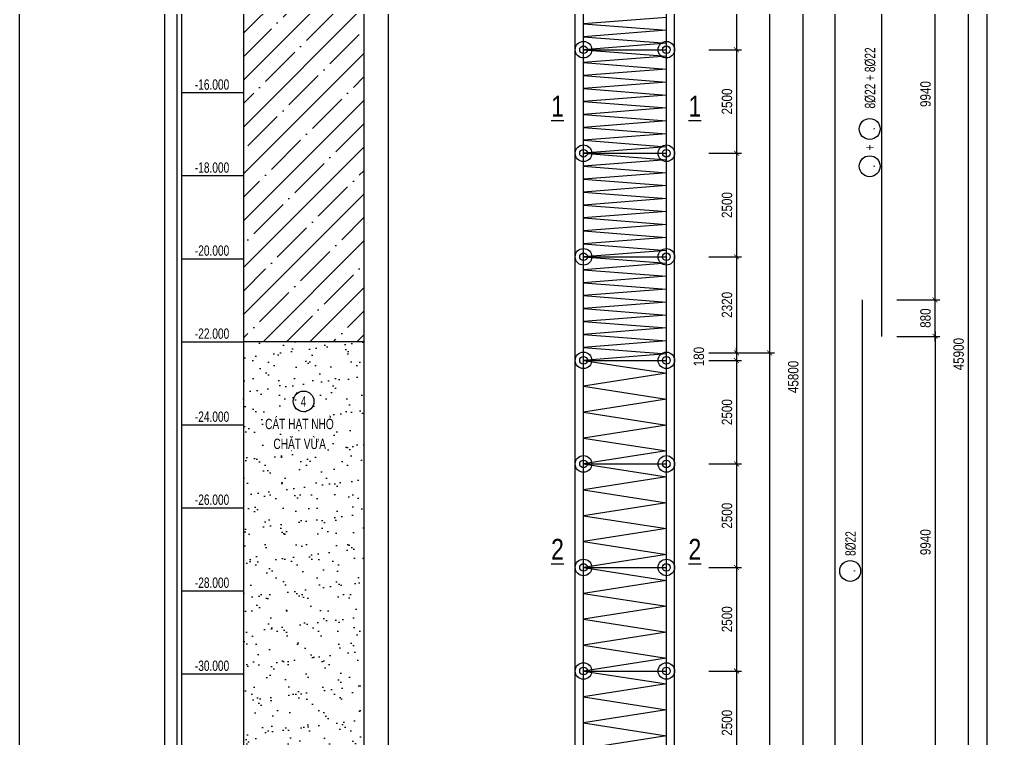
# Model space of a CAD drawing. Extents: x 171424 to 249266, y 74893 to 149166.
# Drawn here: x 193948 to 199862, y 135871 to 140216 of the extents above; entities that cross this region are included whole.
import ezdxf
from ezdxf.enums import TextEntityAlignment as Align

# ---------------------------------------------------------------- set-up
doc = ezdxf.new("R2010")
doc.units = 0
doc.header["$LTSCALE"] = 500
doc.header["$MEASUREMENT"] = 0
doc.header["$PDMODE"] = 3
doc.layers.get('0').update_dxf_attribs({"linetype": 'CONTINUOUS'})
doc.layers.get('DEFPOINTS').update_dxf_attribs({"linetype": 'CONTINUOUS'})
for name, color, linetype in [('02.CDC.DIM', 1, 'CONTINUOUS'), ('03.CDC.BORDER', 3, 'CONTINUOUS'), ('05.CDC.STEEL', 4, 'CONTINUOUS'), ('06.CDC.TEXT', 2, 'CONTINUOUS'), ('10.CDC.HATCH', 9, 'CONTINUOUS'), ('11.CDC.NOTE', 8, 'CONTINUOUS'), ('CDC-KHUNGTEN', 7, 'CONTINUOUS'), ('CDC.10.HATCH', 9, 'CONTINUOUS')]:
    doc.layers.add(name, color=color, linetype=linetype)
doc.styles.add('ARIAL', font='arial.ttf', dxfattribs={"width": 0.8})
doc.dimstyles.new('DIM100-25', dxfattribs={"dimtxt": 63, "dimasz": 30, "dimexe": 30, "dimexo": 0, "dimgap": 25, "dimtad": 1, "dimdec": 0, "dimlfac": 4, "dimzin": 0, "dimdsep": 46, "dimtxsty": 'ARIAL', "dimblk": 'ARCHTICK', "dimblk1": 'ARCHTICK', "dimblk2": 'D', "dimcen": 0, "dimdle": 30, "dimclrd": 1, "dimclre": 1, "dimclrt": 2, "dimadec": 0, "dimazin": 0, "dimtfac": 1, "dimtdec": 0, "dimtix": 1, "dimtofl": 0, "dimtmove": 2, "dimatfit": 3, "dimldrblk": 'ARCHTICK', "dimfxl": 1, "dimtolj": 1, "dimtzin": 0, "dimarcsym": 0})

# ---------------------------------------------------------------- blocks, each defined once
blk = doc.blocks.new('_ArchTick')
at = {"color": 0, "linetype": 'ByBlock', "const_width": 0.15}
blk.add_lwpolyline([(-0.5, -0.5), (0.5, 0.5)], dxfattribs=at)
blk = doc.blocks.new('*D1')
at = {"layer": '02.CDC.DIM', "color": 1, "lineweight": -2, "transparency": 16777216}
for p, q in [((199673.6, 143964.2), (199673.6, 132429.2)), ((199243.9, 143934.2), (199703.6, 143934.2)), ((199243.9, 132459.2), (199703.6, 132459.2))]:
    blk.add_line(p, q, dxfattribs=at)
at = {"layer": 'DEFPOINTS', "color": 0, "transparency": 16777216}
for p in [(199243.9, 143934.2), (199243.9, 132459.2), (199673.6, 132459.2)]:
    blk.add_point(p, dxfattribs=at)
at = {"layer": '02.CDC.DIM', "color": 1, "lineweight": -2, "transparency": 16777216, "xscale": 30, "yscale": 30, "zscale": 30}
for p, rotation in [((199673.6, 143934.2), 90), ((199673.6, 132459.2), 270)]:
    blk.add_blockref('_ArchTick', p, dxfattribs=dict(at, rotation=rotation))
at = {"layer": '02.CDC.DIM', "color": 2, "transparency": 16777216, "insert": (199616.4, 138196.7), "char_height": 63, "attachment_point": 5, "rotation": 90, "style": 'ARIAL'}
blk.add_mtext('\\A1;45900', dxfattribs=at)
blk = doc.blocks.new('D')
at = {"layer": '02.CDC.DIM'}
for p, q in [((-50, -50), (50, 50)), ((-86.75, 0), (86.75, 0))]:
    blk.add_line(p, q, dxfattribs=at)
blk = doc.blocks.new('*D2')
at = {"layer": '02.CDC.DIM', "color": 1, "lineweight": -2, "transparency": 16777216}
for p, q in [((199473.6, 138334.2), (199473.6, 135789.3)), ((199243.9, 138304.2), (199503.6, 138304.2)), ((199243.9, 135819.3), (199503.6, 135819.3))]:
    blk.add_line(p, q, dxfattribs=at)
at = {"layer": 'DEFPOINTS', "color": 0, "transparency": 16777216}
for p in [(199243.9, 138304.2), (199243.9, 135819.3), (199473.6, 135819.3)]:
    blk.add_point(p, dxfattribs=at)
at = {"layer": '02.CDC.DIM', "color": 1, "lineweight": -2, "transparency": 16777216, "xscale": 30, "yscale": 30, "zscale": 30}
for p, rotation in [((199473.6, 138304.2), 90), ((199473.6, 135819.3), 270)]:
    blk.add_blockref('_ArchTick', p, dxfattribs=dict(at, rotation=rotation))
at = {"layer": '02.CDC.DIM', "color": 2, "transparency": 16777216, "insert": (199416.4, 137061.8), "char_height": 63, "attachment_point": 5, "rotation": 90, "style": 'ARIAL'}
blk.add_mtext('\\A1;9940', dxfattribs=at)
blk = doc.blocks.new('*D3')
at = {"layer": '02.CDC.DIM', "color": 1, "lineweight": -2, "transparency": 16777216}
for p, q in [((199243.9, 138524.2), (199503.6, 138524.2)), ((199473.6, 138274.2), (199473.6, 138554.2)), ((199243.9, 138304.2), (199503.6, 138304.2))]:
    blk.add_line(p, q, dxfattribs=at)
at = {"layer": 'DEFPOINTS', "color": 0, "transparency": 16777216}
for p in [(199243.9, 138524.2), (199473.6, 138524.2), (199243.9, 138304.2)]:
    blk.add_point(p, dxfattribs=at)
at = {"layer": '02.CDC.DIM', "color": 1, "lineweight": -2, "transparency": 16777216, "xscale": 30, "yscale": 30, "zscale": 30}
for p, rotation in [((199473.6, 138524.2), 90), ((199473.6, 138304.2), 270)]:
    blk.add_blockref('_ArchTick', p, dxfattribs=dict(at, rotation=rotation))
at = {"layer": '02.CDC.DIM', "color": 2, "transparency": 16777216, "insert": (199416.4, 138414.2), "char_height": 63, "attachment_point": 5, "rotation": 90, "style": 'ARIAL'}
blk.add_mtext('\\A1;880', dxfattribs=at)
blk = doc.blocks.new('*D4')
at = {"layer": '02.CDC.DIM', "color": 1, "lineweight": -2, "transparency": 16777216}
for p, q in [((199243.9, 141009.2), (199503.6, 141009.2)), ((199473.6, 138494.2), (199473.6, 141039.2)), ((199243.9, 138524.2), (199503.6, 138524.2))]:
    blk.add_line(p, q, dxfattribs=at)
at = {"layer": 'DEFPOINTS', "color": 0, "transparency": 16777216}
for p in [(199243.9, 141009.2), (199473.6, 141009.2), (199243.9, 138524.2)]:
    blk.add_point(p, dxfattribs=at)
at = {"layer": '02.CDC.DIM', "color": 1, "lineweight": -2, "transparency": 16777216, "xscale": 30, "yscale": 30, "zscale": 30}
for p, rotation in [((199473.6, 141009.2), 90), ((199473.6, 138524.2), 270)]:
    blk.add_blockref('_ArchTick', p, dxfattribs=dict(at, rotation=rotation))
at = {"layer": '02.CDC.DIM', "color": 2, "transparency": 16777216, "insert": (199416.4, 139766.7), "char_height": 63, "attachment_point": 5, "rotation": 90, "style": 'ARIAL'}
blk.add_mtext('\\A1;9940', dxfattribs=at)
blk = doc.blocks.new('*D13')
at = {"layer": '02.CDC.DIM', "color": 1, "lineweight": -2, "transparency": 16777216}
for p, q in [((198475.4, 138234.3), (198475.4, 132329.2)), ((198108.2, 138204.3), (198505.4, 138204.3)), ((198108.2, 132359.2), (198505.4, 132359.2))]:
    blk.add_line(p, q, dxfattribs=at)
at = {"layer": 'DEFPOINTS', "color": 0, "transparency": 16777216}
for p in [(198108.2, 138204.3), (198108.2, 132359.2), (198475.4, 132359.2)]:
    blk.add_point(p, dxfattribs=at)
at = {"layer": '02.CDC.DIM', "color": 1, "lineweight": -2, "transparency": 16777216, "xscale": 30, "yscale": 30, "zscale": 30}
for p, rotation in [((198475.4, 138204.3), 90), ((198475.4, 132359.2), 270)]:
    blk.add_blockref('_ArchTick', p, dxfattribs=dict(at, rotation=rotation))
at = {"layer": '02.CDC.DIM', "color": 2, "transparency": 16777216, "insert": (198418.2, 135281.8), "char_height": 63, "attachment_point": 5, "rotation": 90, "style": 'ARIAL'}
blk.add_mtext('\\A1;23380', dxfattribs=at)
blk = doc.blocks.new('*D14')
at = {"layer": '02.CDC.DIM', "color": 1, "lineweight": -2, "transparency": 16777216}
for p, q in [((198108.2, 143784.2), (198705.4, 143784.2)), ((198675.4, 143814.2), (198675.4, 132304.2)), ((198108.2, 132334.2), (198705.4, 132334.2))]:
    blk.add_line(p, q, dxfattribs=at)
at = {"layer": 'DEFPOINTS', "color": 0, "transparency": 16777216}
for p in [(198108.2, 143784.2), (198108.2, 132334.2), (198675.4, 132334.2)]:
    blk.add_point(p, dxfattribs=at)
at = {"layer": '02.CDC.DIM', "color": 1, "lineweight": -2, "transparency": 16777216, "xscale": 30, "yscale": 30, "zscale": 30}
for p, rotation in [((198675.4, 143784.2), 90), ((198675.4, 132334.2), 270)]:
    blk.add_blockref('_ArchTick', p, dxfattribs=dict(at, rotation=rotation))
at = {"layer": '02.CDC.DIM', "color": 2, "transparency": 16777216, "insert": (198618.2, 138059.2), "char_height": 63, "attachment_point": 5, "rotation": 90, "style": 'ARIAL'}
blk.add_mtext('\\A1;45800', dxfattribs=at)
blk = doc.blocks.new('*D18')
at = {"layer": '02.CDC.DIM', "color": 1, "lineweight": -2, "transparency": 16777216}
for p, q in [((198108.2, 143784.2), (198505.4, 143784.2)), ((198475.4, 143814.2), (198475.4, 138174.3)), ((198108.2, 138204.3), (198505.4, 138204.3))]:
    blk.add_line(p, q, dxfattribs=at)
at = {"layer": 'DEFPOINTS', "color": 0, "transparency": 16777216}
for p in [(198108.2, 143784.2), (198108.2, 138204.3), (198475.4, 138204.3)]:
    blk.add_point(p, dxfattribs=at)
at = {"layer": '02.CDC.DIM', "color": 1, "lineweight": -2, "transparency": 16777216, "xscale": 30, "yscale": 30, "zscale": 30}
for p, rotation in [((198475.4, 143784.2), 90), ((198475.4, 138204.3), 270)]:
    blk.add_blockref('_ArchTick', p, dxfattribs=dict(at, rotation=rotation))
at = {"layer": '02.CDC.DIM', "color": 2, "transparency": 16777216, "insert": (198418.2, 140994.3), "char_height": 63, "attachment_point": 5, "rotation": 90, "style": 'ARIAL'}
blk.add_mtext('\\A1;22320', dxfattribs=at)
blk = doc.blocks.new('*D27')
at = {"layer": '02.CDC.DIM', "color": 1, "lineweight": -2, "transparency": 16777216}
for p, q in [((198275.4, 140689.2), (198275.4, 140004.2)), ((198108.2, 140659.2), (198305.4, 140659.2)), ((198108.2, 140034.2), (198305.4, 140034.2))]:
    blk.add_line(p, q, dxfattribs=at)
at = {"layer": 'DEFPOINTS', "color": 0, "transparency": 16777216}
for p in [(198108.2, 140659.2), (198108.2, 140034.2), (198275.4, 140034.2)]:
    blk.add_point(p, dxfattribs=at)
at = {"layer": '02.CDC.DIM', "color": 1, "lineweight": -2, "transparency": 16777216, "xscale": 30, "yscale": 30, "zscale": 30}
for p, rotation in [((198275.4, 140659.2), 90), ((198275.4, 140034.2), 270)]:
    blk.add_blockref('_ArchTick', p, dxfattribs=dict(at, rotation=rotation))
at = {"layer": '02.CDC.DIM', "color": 2, "transparency": 16777216, "insert": (198218.2, 140346.7), "char_height": 63, "attachment_point": 5, "rotation": 90, "style": 'ARIAL'}
blk.add_mtext('\\A1;2500', dxfattribs=at)
blk = doc.blocks.new('*D28')
at = {"layer": '02.CDC.DIM', "color": 1, "lineweight": -2, "transparency": 16777216}
for p, q in [((198275.4, 140064.2), (198275.4, 139379.2)), ((198108.2, 140034.2), (198305.4, 140034.2)), ((198108.2, 139409.2), (198305.4, 139409.2))]:
    blk.add_line(p, q, dxfattribs=at)
at = {"layer": 'DEFPOINTS', "color": 0, "transparency": 16777216}
for p in [(198108.2, 140034.2), (198108.2, 139409.2), (198275.4, 139409.2)]:
    blk.add_point(p, dxfattribs=at)
at = {"layer": '02.CDC.DIM', "color": 1, "lineweight": -2, "transparency": 16777216, "xscale": 30, "yscale": 30, "zscale": 30}
for p, rotation in [((198275.4, 140034.2), 90), ((198275.4, 139409.2), 270)]:
    blk.add_blockref('_ArchTick', p, dxfattribs=dict(at, rotation=rotation))
at = {"layer": '02.CDC.DIM', "color": 2, "transparency": 16777216, "insert": (198218.2, 139721.7), "char_height": 63, "attachment_point": 5, "rotation": 90, "style": 'ARIAL'}
blk.add_mtext('\\A1;2500', dxfattribs=at)
blk = doc.blocks.new('*D29')
at = {"layer": '02.CDC.DIM', "color": 1, "lineweight": -2, "transparency": 16777216}
for p, q in [((198108.2, 139409.2), (198305.4, 139409.2)), ((198275.4, 139439.2), (198275.4, 138754.2)), ((198108.2, 138784.2), (198305.4, 138784.2))]:
    blk.add_line(p, q, dxfattribs=at)
at = {"layer": 'DEFPOINTS', "color": 0, "transparency": 16777216}
for p in [(198108.2, 139409.2), (198108.2, 138784.2), (198275.4, 138784.2)]:
    blk.add_point(p, dxfattribs=at)
at = {"layer": '02.CDC.DIM', "color": 1, "lineweight": -2, "transparency": 16777216, "xscale": 30, "yscale": 30, "zscale": 30}
for p, rotation in [((198275.4, 139409.2), 90), ((198275.4, 138784.2), 270)]:
    blk.add_blockref('_ArchTick', p, dxfattribs=dict(at, rotation=rotation))
at = {"layer": '02.CDC.DIM', "color": 2, "transparency": 16777216, "insert": (198218.2, 139096.7), "char_height": 63, "attachment_point": 5, "rotation": 90, "style": 'ARIAL'}
blk.add_mtext('\\A1;2500', dxfattribs=at)
blk = doc.blocks.new('*D30')
at = {"layer": '02.CDC.DIM', "color": 1, "lineweight": -2, "transparency": 16777216}
for p, q in [((198275.4, 138814.2), (198275.4, 138174.3)), ((198108.2, 138784.2), (198305.4, 138784.2)), ((198108.2, 138204.3), (198305.4, 138204.3))]:
    blk.add_line(p, q, dxfattribs=at)
at = {"layer": 'DEFPOINTS', "color": 0, "transparency": 16777216}
for p in [(198108.2, 138784.2), (198108.2, 138204.3), (198275.4, 138204.3)]:
    blk.add_point(p, dxfattribs=at)
at = {"layer": '02.CDC.DIM', "color": 1, "lineweight": -2, "transparency": 16777216, "xscale": 30, "yscale": 30, "zscale": 30}
for p, rotation in [((198275.4, 138784.2), 90), ((198275.4, 138204.3), 270)]:
    blk.add_blockref('_ArchTick', p, dxfattribs=dict(at, rotation=rotation))
at = {"layer": '02.CDC.DIM', "color": 2, "transparency": 16777216, "insert": (198218.2, 138494.3), "char_height": 63, "attachment_point": 5, "rotation": 90, "style": 'ARIAL'}
blk.add_mtext('\\A1;2320', dxfattribs=at)
blk = doc.blocks.new('*D31')
at = {"layer": '02.CDC.DIM', "color": 1, "lineweight": -2, "transparency": 16777216}
for p, q in [((198275.4, 138204.3), (198275.4, 138234.3)), ((198108.2, 138204.3), (198305.4, 138204.3)), ((198108.2, 138159.2), (198305.4, 138159.2)), ((198275.4, 138159.2), (198275.4, 138129.2))]:
    blk.add_line(p, q, dxfattribs=at)
at = {"layer": 'DEFPOINTS', "color": 0, "transparency": 16777216}
for p in [(198108.2, 138204.3), (198108.2, 138159.2), (198275.4, 138159.2)]:
    blk.add_point(p, dxfattribs=at)
at = {"layer": '02.CDC.DIM', "color": 1, "lineweight": -2, "transparency": 16777216, "xscale": 30, "yscale": 30, "zscale": 30}
for p, rotation in [((198275.4, 138204.3), 270), ((198275.4, 138159.2), 90)]:
    blk.add_blockref('_ArchTick', p, dxfattribs=dict(at, rotation=rotation))
at = {"layer": '02.CDC.DIM', "color": 2, "transparency": 16777216, "insert": (198048.4, 138181.8), "char_height": 63, "attachment_point": 5, "rotation": 90, "style": 'ARIAL'}
blk.add_mtext('\\A1;180', dxfattribs=at)
blk = doc.blocks.new('*D32')
at = {"layer": '02.CDC.DIM', "color": 1, "lineweight": -2, "transparency": 16777216}
for p, q in [((198108.2, 138159.2), (198305.4, 138159.2)), ((198275.4, 138189.2), (198275.4, 137504.2)), ((198108.2, 137534.2), (198305.4, 137534.2))]:
    blk.add_line(p, q, dxfattribs=at)
at = {"layer": 'DEFPOINTS', "color": 0, "transparency": 16777216}
for p in [(198108.2, 138159.2), (198108.2, 137534.2), (198275.4, 137534.2)]:
    blk.add_point(p, dxfattribs=at)
at = {"layer": '02.CDC.DIM', "color": 1, "lineweight": -2, "transparency": 16777216, "xscale": 30, "yscale": 30, "zscale": 30}
for p, rotation in [((198275.4, 138159.2), 90), ((198275.4, 137534.2), 270)]:
    blk.add_blockref('_ArchTick', p, dxfattribs=dict(at, rotation=rotation))
at = {"layer": '02.CDC.DIM', "color": 2, "transparency": 16777216, "insert": (198218.2, 137846.7), "char_height": 63, "attachment_point": 5, "rotation": 90, "style": 'ARIAL'}
blk.add_mtext('\\A1;2500', dxfattribs=at)
blk = doc.blocks.new('*D33')
at = {"layer": '02.CDC.DIM', "color": 1, "lineweight": -2, "transparency": 16777216}
for p, q in [((198275.4, 137564.2), (198275.4, 136879.2)), ((198108.2, 137534.2), (198305.4, 137534.2)), ((198108.2, 136909.2), (198305.4, 136909.2))]:
    blk.add_line(p, q, dxfattribs=at)
at = {"layer": 'DEFPOINTS', "color": 0, "transparency": 16777216}
for p in [(198108.2, 137534.2), (198108.2, 136909.2), (198275.4, 136909.2)]:
    blk.add_point(p, dxfattribs=at)
at = {"layer": '02.CDC.DIM', "color": 1, "lineweight": -2, "transparency": 16777216, "xscale": 30, "yscale": 30, "zscale": 30}
for p, rotation in [((198275.4, 137534.2), 90), ((198275.4, 136909.2), 270)]:
    blk.add_blockref('_ArchTick', p, dxfattribs=dict(at, rotation=rotation))
at = {"layer": '02.CDC.DIM', "color": 2, "transparency": 16777216, "insert": (198218.2, 137221.7), "char_height": 63, "attachment_point": 5, "rotation": 90, "style": 'ARIAL'}
blk.add_mtext('\\A1;2500', dxfattribs=at)
blk = doc.blocks.new('*D34')
at = {"layer": '02.CDC.DIM', "color": 1, "lineweight": -2, "transparency": 16777216}
for p, q in [((198108.2, 136909.2), (198305.4, 136909.2)), ((198275.4, 136939.2), (198275.4, 136254.2)), ((198108.2, 136284.2), (198305.4, 136284.2))]:
    blk.add_line(p, q, dxfattribs=at)
at = {"layer": 'DEFPOINTS', "color": 0, "transparency": 16777216}
for p in [(198108.2, 136909.2), (198108.2, 136284.2), (198275.4, 136284.2)]:
    blk.add_point(p, dxfattribs=at)
at = {"layer": '02.CDC.DIM', "color": 1, "lineweight": -2, "transparency": 16777216, "xscale": 30, "yscale": 30, "zscale": 30}
for p, rotation in [((198275.4, 136909.2), 90), ((198275.4, 136284.2), 270)]:
    blk.add_blockref('_ArchTick', p, dxfattribs=dict(at, rotation=rotation))
at = {"layer": '02.CDC.DIM', "color": 2, "transparency": 16777216, "insert": (198218.2, 136596.7), "char_height": 63, "attachment_point": 5, "rotation": 90, "style": 'ARIAL'}
blk.add_mtext('\\A1;2500', dxfattribs=at)
blk = doc.blocks.new('*D35')
at = {"layer": '02.CDC.DIM', "color": 1, "lineweight": -2, "transparency": 16777216}
for p, q in [((198275.4, 136314.2), (198275.4, 135629.2)), ((198108.2, 136284.2), (198305.4, 136284.2)), ((198108.2, 135659.2), (198305.4, 135659.2))]:
    blk.add_line(p, q, dxfattribs=at)
at = {"layer": 'DEFPOINTS', "color": 0, "transparency": 16777216}
for p in [(198108.2, 136284.2), (198108.2, 135659.2), (198275.4, 135659.2)]:
    blk.add_point(p, dxfattribs=at)
at = {"layer": '02.CDC.DIM', "color": 1, "lineweight": -2, "transparency": 16777216, "xscale": 30, "yscale": 30, "zscale": 30}
for p, rotation in [((198275.4, 136284.2), 90), ((198275.4, 135659.2), 270)]:
    blk.add_blockref('_ArchTick', p, dxfattribs=dict(at, rotation=rotation))
at = {"layer": '02.CDC.DIM', "color": 2, "transparency": 16777216, "insert": (198218.2, 135971.7), "char_height": 63, "attachment_point": 5, "rotation": 90, "style": 'ARIAL'}
blk.add_mtext('\\A1;2500', dxfattribs=at)
blk = doc.blocks.new('KHUNG A1')
at = {"layer": 'CDC-KHUNGTEN'}
blk.add_lwpolyline([(10366.22, 712.17), (10366.22, 1278.17), (9655.22, 1278.17), (9655.22, 712.17)], close=True, dxfattribs=at)
at = {"layer": 'CDC.10.HATCH', "color": 8}
blk.add_lwpolyline([(9652.22, 709.17), (10447.22, 709.17), (10447.22, 1281.17), (9652.22, 1281.17)], close=True, dxfattribs=at)
at = {"layer": 'DEFPOINTS', "color": 1}
blk.add_lwpolyline([(9617.22, 698.17), (9617.22, 1292.17), (10458.22, 1292.17), (10458.22, 698.17), (9617.22, 698.17)], close=True, dxfattribs=at)

msp = doc.modelspace()

# ---------------------------------------------------------------- hatches: boundary and pattern name
at = {"layer": '10.CDC.HATCH'}
h = msp.add_hatch(dxfattribs=at)
h.set_pattern_fill('ANSI35', color=256, scale=800, style=0)
h.set_pattern_definition([(45, (112630.4, 5703.99), (-141.42136, 141.42136), []), (45, (112771.82, 5703.99), (-141.42136, 141.42136), [250, -50, 0, -50])])
h.paths.add_polyline_path([(195299.49, 138271.74), (196025.95, 138271.74), (196025.95, 142378.5), (195299.49, 142378.5)])
h.paths.add_polyline_path([(195629.76, 141969.92), (195695.69, 141969.92), (195695.69, 142065.72), (195629.76, 142065.72)], flags=24)
h.paths.add_polyline_path([(195350.53, 141771.93), (195960.71, 141771.93), (195960.71, 141890.94), (195350.53, 141890.94)], flags=24)
h = msp.add_hatch(dxfattribs=at)
h.set_pattern_fill('AR-SAND', color=256, scale=80, style=0)
h.set_pattern_definition([(37.5, (112630.4, 5703.99), (-5.03947, 154.1459), [0, -121.6, 0, -136, 0, -130]), (7.5, (112630.4, 5703.99), (141.58214, 225.77169), [0, -65.6, 0, -109.6, 0, -42]), (327.5, (112532, 5703.99), (249.13135, 0.45272), [0, -40, 0, -144, 0, -188]), (317.5, (112532, 5704), (240.49013, 70.21405), [0, -20, 0, -94.4, 0, -108])])
h.paths.add_polyline_path([(195299.49, 133761.52), (196025.95, 133761.52), (196025.95, 138271.74), (195299.49, 138271.74)])
h.paths.add_polyline_path([(195630.1, 137864.61), (195695.34, 137864.61), (195695.34, 137958.36), (195630.1, 137958.36)], flags=24)
h.paths.add_polyline_path([(195457.33, 137587.24), (195820.57, 137587.24), (195820.57, 137725.43), (195457.33, 137725.43)], flags=24)
h.paths.add_polyline_path([(195407.33, 137707.24), (195867.65, 137707.24), (195867.65, 137845.43), (195407.33, 137845.43)], flags=24)

# ---------------------------------------------------------------- linework, layer by layer
at = {"layer": '03.CDC.BORDER'}
for p, q in [((195299.49, 145355.41), (195299.49, 131255.83)), ((198868.69, 144895.41), (198868.69, 131255.83)), ((199787.2, 144895.41), (199787.2, 131255.83)), ((197301.97, 140034.24), (197301.97, 140659.24)), ((197901.97, 140034.24), (197901.97, 140659.24)), ((197301.97, 139409.24), (197301.97, 140034.24)), ((197901.97, 139409.24), (197901.97, 140034.24)), ((194928.44, 139775.15), (195299.49, 139775.15)), ((197301.97, 138784.24), (197301.97, 139409.24)), ((197901.97, 138784.24), (197901.97, 139409.24)), ((194928.44, 139274.02), (195299.49, 139274.02)), ((194928.44, 138772.88), (195299.49, 138772.88)), ((197301.97, 138159.24), (197301.97, 138784.24)), ((197901.97, 138159.24), (197901.97, 138784.24)), ((194928.44, 138271.74), (195299.49, 138271.74)), ((196025.95, 138271.74), (195299.49, 138271.74)), ((197301.97, 137534.24), (197301.97, 138159.24)), ((197901.97, 137534.24), (197901.97, 138159.24)), ((194928.44, 137770.61), (195299.49, 137770.61)), ((197301.97, 136909.24), (197301.97, 137534.24)), ((197901.97, 136909.24), (197901.97, 137534.24)), ((194928.44, 137269.47), (195299.49, 137269.47)), ((197301.97, 136284.24), (197301.97, 136909.24)), ((197901.97, 136284.24), (197901.97, 136909.24)), ((194928.44, 136768.33), (195299.49, 136768.33)), ((194928.44, 136267.2), (195299.49, 136267.2)), ((197301.97, 135659.24), (197301.97, 136284.24)), ((197901.97, 135659.24), (197901.97, 136284.24))]:
    msp.add_line(p, q, dxfattribs=at)
for points in [[(194928.44, 145355.41), (196025.95, 145355.41), (196025.95, 131255.83), (194928.44, 131255.83)], [(196175.95, 145355.41), (199787.2, 145355.41), (199787.2, 131255.83), (196175.95, 131255.83)]]:
    msp.add_lwpolyline(points, close=True, dxfattribs=at)
for centre, radius in [((197351.97, 140034.24), 50), ((197351.97, 140034.24), 23.06), ((197851.97, 140034.24), 50), ((197851.97, 140034.24), 23.06), ((197351.97, 139409.24), 50), ((197851.97, 139409.24), 50), ((197351.97, 139409.24), 23.06), ((197851.97, 139409.24), 23.06), ((197351.97, 138784.24), 50), ((197351.97, 138784.24), 23.06), ((197851.97, 138784.24), 50), ((197851.97, 138784.24), 23.06), ((197351.97, 138159.24), 50), ((197851.97, 138159.24), 50), ((197351.97, 138159.24), 23.06), ((197851.97, 138159.24), 23.06), ((197351.97, 137534.24), 50), ((197351.97, 137534.24), 23.06), ((197851.97, 137534.24), 50), ((197851.97, 137534.24), 23.06), ((197351.97, 136909.24), 50), ((197351.97, 136909.24), 23.06), ((197851.97, 136909.24), 50), ((197851.97, 136909.24), 23.06), ((197351.97, 136284.24), 50), ((197851.97, 136284.24), 50), ((197351.97, 136284.24), 23.06), ((197851.97, 136284.24), 23.06)]:
    msp.add_circle(centre, radius, dxfattribs=at)
at = {"layer": '05.CDC.STEEL'}
for p, q in [((199153.18, 138304.24), (199153.18, 141229.24)), ((197351.97, 140034.24), (197351.97, 140659.24)), ((197851.97, 140034.24), (197851.97, 140659.24)), ((197851.97, 140229.56), (197351.97, 140190.49)), ((197851.97, 140151.43), (197351.97, 140112.37)), ((197851.97, 140073.31), (197351.97, 140034.24)), ((197351.97, 140034.24), (197851.97, 140034.24)), ((197351.97, 139409.24), (197351.97, 140034.24)), ((197351.97, 140034.24), (197851.97, 140034.24)), ((197851.97, 139995.18), (197351.97, 139956.12)), ((197851.97, 139409.24), (197851.97, 140034.24)), ((197851.97, 139917.06), (197351.97, 139877.99)), ((197851.97, 139838.93), (197351.97, 139799.87)), ((197851.97, 139760.81), (197351.97, 139721.74)), ((197851.97, 139682.68), (197351.97, 139643.62)), ((197851.97, 139604.56), (197351.97, 139565.49)), ((197851.97, 139526.43), (197351.97, 139487.37)), ((197851.97, 139448.31), (197351.97, 139409.24)), ((197351.97, 139409.24), (197851.97, 139409.24)), ((197351.97, 138784.24), (197351.97, 139409.24)), ((197351.97, 139409.24), (197851.97, 139409.24)), ((197851.97, 138784.24), (197851.97, 139409.24)), ((197851.97, 139370.18), (197351.97, 139331.12)), ((197851.97, 139292.06), (197351.97, 139252.99)), ((197851.97, 139213.93), (197351.97, 139174.87)), ((197851.97, 139135.81), (197351.97, 139096.74)), ((197851.97, 139057.68), (197351.97, 139018.62)), ((197851.97, 138979.56), (197351.97, 138940.49)), ((197851.97, 138901.43), (197351.97, 138862.37)), ((197851.97, 138823.31), (197351.97, 138784.24)), ((197351.97, 138784.24), (197851.97, 138784.24)), ((197351.97, 138159.24), (197351.97, 138784.24)), ((197351.97, 138784.24), (197851.97, 138784.24)), ((197851.97, 138745.18), (197351.97, 138706.12)), ((197851.97, 138159.24), (197851.97, 138784.24)), ((197851.97, 138667.06), (197351.97, 138627.99)), ((197851.97, 138588.93), (197351.97, 138549.87)), ((197851.97, 138510.81), (197351.97, 138471.74)), ((199035.52, 135599.24), (199035.52, 138524.24)), ((197851.97, 138432.68), (197351.97, 138393.62)), ((197851.97, 138354.56), (197351.97, 138315.49)), ((197851.97, 138276.43), (197351.97, 138237.37)), ((197851.97, 138198.31), (197351.97, 138159.24)), ((197351.97, 138159.24), (197851.97, 138159.24)), ((197351.97, 137534.24), (197351.97, 138159.24)), ((197351.97, 138159.24), (197851.97, 138159.24)), ((197851.97, 137534.24), (197851.97, 138159.24)), ((197851.97, 138081.12), (197351.97, 138002.99)), ((197851.97, 137924.87), (197351.97, 137846.74)), ((197851.97, 137768.62), (197351.97, 137690.49)), ((197851.97, 137612.37), (197351.97, 137534.24)), ((197351.97, 137534.24), (197851.97, 137534.24)), ((197351.97, 136909.24), (197351.97, 137534.24)), ((197351.97, 137534.24), (197851.97, 137534.24)), ((197851.97, 136909.24), (197851.97, 137534.24)), ((197851.97, 137456.12), (197351.97, 137377.99)), ((197851.97, 137299.87), (197351.97, 137221.74)), ((197851.97, 137143.62), (197351.97, 137065.49)), ((197851.97, 136987.37), (197351.97, 136909.24)), ((197351.97, 136909.24), (197851.97, 136909.24)), ((197351.97, 136284.24), (197351.97, 136909.24)), ((197351.97, 136909.24), (197851.97, 136909.24)), ((197851.97, 136284.24), (197851.97, 136909.24)), ((197851.97, 136831.12), (197351.97, 136752.99)), ((197851.97, 136674.87), (197351.97, 136596.74)), ((197851.97, 136518.62), (197351.97, 136440.49)), ((197851.97, 136362.37), (197351.97, 136284.24)), ((197351.97, 136284.24), (197851.97, 136284.24)), ((197351.97, 135659.24), (197351.97, 136284.24)), ((197351.97, 136284.24), (197851.97, 136284.24)), ((197851.97, 135659.24), (197851.97, 136284.24)), ((197851.97, 136206.12), (197351.97, 136127.99)), ((197851.97, 136049.87), (197351.97, 135971.74)), ((197851.97, 135893.62), (197351.97, 135815.49))]:
    msp.add_line(p, q, dxfattribs=at)
at = {"layer": '10.CDC.HATCH'}
for p, q in [((197351.97, 140190.49), (197851.97, 140151.43)), ((197351.97, 140112.37), (197851.97, 140073.31)), ((197351.97, 140034.24), (197851.97, 139995.18)), ((197351.97, 139956.12), (197851.97, 139917.06)), ((197351.97, 139877.99), (197851.97, 139838.93)), ((197351.97, 139799.87), (197851.97, 139760.81)), ((197351.97, 139721.74), (197851.97, 139682.68)), ((197351.97, 139643.62), (197851.97, 139604.56)), ((197351.97, 139565.49), (197851.97, 139526.43)), ((197351.97, 139487.37), (197851.97, 139448.31)), ((197351.97, 139409.24), (197851.97, 139370.18)), ((197351.97, 139331.12), (197851.97, 139292.06)), ((197351.97, 139252.99), (197851.97, 139213.93)), ((197351.97, 139174.87), (197851.97, 139135.81)), ((197351.97, 139096.74), (197851.97, 139057.68)), ((197351.97, 139018.62), (197851.97, 138979.56)), ((197351.97, 138940.49), (197851.97, 138901.43)), ((197351.97, 138862.37), (197851.97, 138823.31)), ((197351.97, 138784.24), (197851.97, 138745.18)), ((197351.97, 138706.12), (197851.97, 138667.06)), ((197351.97, 138627.99), (197851.97, 138588.93)), ((197351.97, 138549.87), (197851.97, 138510.81)), ((197351.97, 138471.74), (197851.97, 138432.68)), ((197351.97, 138393.62), (197851.97, 138354.56)), ((197351.97, 138315.49), (197851.97, 138276.43)), ((197351.97, 138237.37), (197851.97, 138198.31)), ((197351.97, 138159.24), (197851.97, 138081.12)), ((197351.97, 138002.99), (197851.97, 137924.87)), ((197351.97, 137846.74), (197851.97, 137768.62)), ((197351.97, 137690.49), (197851.97, 137612.37)), ((197351.97, 137534.24), (197851.97, 137456.12)), ((197351.97, 137377.99), (197851.97, 137299.87)), ((197351.97, 137221.74), (197851.97, 137143.62)), ((197351.97, 137065.49), (197851.97, 136987.37)), ((197351.97, 136909.24), (197851.97, 136831.12)), ((197351.97, 136752.99), (197851.97, 136674.87)), ((197351.97, 136596.74), (197851.97, 136518.62)), ((197351.97, 136440.49), (197851.97, 136362.37)), ((197351.97, 136284.24), (197851.97, 136206.12)), ((197351.97, 136127.99), (197851.97, 136049.87)), ((197351.97, 135971.74), (197851.97, 135893.62))]:
    msp.add_line(p, q, dxfattribs=at)
at = {"layer": '11.CDC.NOTE'}
for centre, radius in [((199079.34, 139555.85), 63), ((199079.34, 139330.72), 63), ((195662.72, 137911.49), 62.5), ((198961.68, 136888.12), 63)]:
    msp.add_circle(centre, radius, dxfattribs=at)

# ---------------------------------------------------------------- block references
at = {"xscale": 25, "yscale": 25, "zscale": 25}
msp.add_blockref('KHUNG A1', (-46482.15, 113438.58), dxfattribs=at)

# ---------------------------------------------------------------- texts
at = {"layer": '06.CDC.TEXT', "style": 'ARIAL', "width": 0.7}
for s, p in [('8%%C22 + 8%%C22', (199081.05, 139864.01)), ('8%%C22', (198963.39, 137053.52))]:
    msp.add_text(s, height=62.5, rotation=90, dxfattribs=at).set_placement(p, align=Align.MIDDLE)
for s, p in [('-16.000', (195109.96, 139824.02)), ('-18.000', (195109.96, 139322.88)), ('-20.000', (195109.96, 138821.75)), ('-22.000', (195109.96, 138320.61)), ('-24.000', (195109.96, 137819.47)), ('-26.000', (195109.96, 137318.34)), ('-28.000', (195109.96, 136817.2)), ('-30.000', (195109.96, 136316.06))]:
    msp.add_text(s, height=62.5, dxfattribs=at).set_placement(p, align=Align.MIDDLE)
at = {"layer": '06.CDC.TEXT', "style": 'ARIAL', "width": 0.8}
for s, p in [('%%U1', (197195.11, 139630.97)), ('%%U1', (198023.96, 139630.97)), ('%%U2', (197195.11, 136956.95)), ('%%U2', (198023.96, 136956.95))]:
    msp.add_text(s, height=125, dxfattribs=at).set_placement(p, align=Align.CENTER)
at = {"layer": '06.CDC.TEXT', "style": 'ARIAL', "width": 0.7}
for s, p in [('.', (199079.34, 139555.85)), ('+', (199079.34, 139443.62)), ('.', (199079.34, 139330.72)), ('.', (198961.68, 136888.12))]:
    msp.add_text(s, height=62.5, rotation=90, dxfattribs=at).set_placement(p, align=Align.MIDDLE_CENTER)
msp.add_text('4', height=62.5, dxfattribs=at).set_placement((195662.72, 137911.49), align=Align.MIDDLE_CENTER)
for s, p in [('CÁT HẠT NHỎ', (195430.37, 137744.12)), ('CHẶT VỪA', (195480.37, 137624.12))]:
    msp.add_text(s, height=62.5, dxfattribs=at).set_placement(p)

# ---------------------------------------------------------------- dimensions: what is measured, and where the dimension line sits
at = {"layer": '02.CDC.DIM'}
for base, p1, p2, angle, picture, middle in [((199673.58, 132459.24), (199243.93, 143934.24), (199243.93, 132459.24), 270, '*D1', (199616.41, 138196.74)), ((198675.39, 132334.24), (198108.21, 143784.24), (198108.21, 132334.24), 270, '*D14', (198618.22, 138059.24)), ((198475.39, 138204.29), (198108.21, 143784.24), (198108.21, 138204.29), 270, '*D18', (198418.2, 140994.26)), ((199473.58, 141009.24), (199243.93, 138524.24), (199243.93, 141009.24), 270, '*D4', (199416.41, 139766.74)), ((198275.39, 140034.24), (198108.21, 140659.24), (198108.21, 140034.24), 90, '*D27', (198218.22, 140346.74)), ((198275.39, 139409.24), (198108.21, 140034.24), (198108.21, 139409.24), 90, '*D28', (198218.22, 139721.74)), ((198275.39, 138784.24), (198108.21, 139409.24), (198108.21, 138784.24), 90, '*D29', (198218.22, 139096.74)), ((198275.39, 138204.29), (198108.21, 138784.24), (198108.21, 138204.29), 90, '*D30', (198218.2, 138494.26)), ((199473.58, 138524.24), (199243.93, 138304.24), (199243.93, 138524.24), 270, '*D3', (199416.41, 138414.24)), ((199473.58, 135819.29), (199243.93, 138304.24), (199243.93, 135819.29), 270, '*D2', (199416.41, 137061.76)), ((198475.39, 132359.24), (198108.21, 138204.29), (198108.21, 132359.24), 270, '*D13', (198418.2, 135281.76)), ((198275.39, 137534.24), (198108.21, 138159.24), (198108.21, 137534.24), 90, '*D32', (198218.22, 137846.74)), ((198275.39, 136909.24), (198108.21, 137534.24), (198108.21, 136909.24), 90, '*D33', (198218.22, 137221.74)), ((198275.39, 136284.24), (198108.21, 136909.24), (198108.21, 136284.24), 90, '*D34', (198218.22, 136596.74)), ((198275.39, 135659.24), (198108.21, 136284.24), (198108.21, 135659.24), 90, '*D35', (198218.22, 135971.74))]:
    dim = msp.add_linear_dim(base=base, p1=p1, p2=p2, angle=angle, dimstyle='DIM100-25', dxfattribs=at)
    dim.commit()
    dim.dimension.update_dxf_attribs({"geometry": picture, "text_midpoint": middle})
dim = msp.add_linear_dim(base=(198275.39, 138159.24), p1=(198108.21, 138204.29), p2=(198108.21, 138159.24), angle=90, dimstyle='DIM100-25', dxfattribs=at)
dim.commit()
dim.dimension.update_dxf_attribs({"geometry": '*D31', "text_midpoint": (198048.39, 138181.76), "dimtype": 160})

doc.saveas('drawing.dxf')
